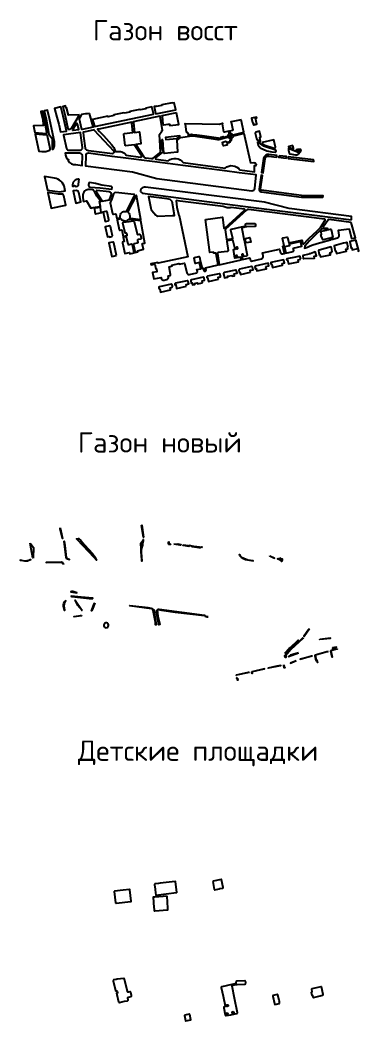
# Model space of a CAD drawing. Extents: x 8646 to 18206, y -17605 to -192.
# Drawn here: x 10710 to 11127, y -5565 to -4335 of the extents above; entities that cross this region are included whole.
import ezdxf

# ---------------------------------------------------------------- set-up
doc = ezdxf.new("R2010")
doc.units = 0
doc.layers.get('0').update_dxf_attribs({"linetype": 'CONTINUOUS'})
doc.layers.add('ОБЪЕМЫ', color=7, linetype='CONTINUOUS')
doc.styles.add('PDF_ISOCPEUR', font='isocpeur.ttf')

msp = doc.modelspace()

# ---------------------------------------------------------------- linework, layer by layer
at = {"color": 3}
for points in [[(10763.315, -4452.97), (10760.752, -4441.734), (10752.993, -4443.533), (10755.756, -4454.327), (10757.947, -4462.899), (10760.017, -4472.366), (10767.53, -4471.446), (10767.407, -4470.908)], [(10884.758, -4439.816), (10877.657, -4441.29), (10877.537, -4440.72), (10875.153, -4441.222), (10876.981, -4449.292), (10877.2, -4450.252), (10901.832, -4445.133), (10899.959, -4436.62), (10897.282, -4437.183), (10897.159, -4436.598), (10884.635, -4439.228)], [(10838.249, -4449.563), (10838.131, -4448.997), (10825.55, -4451.64), (10825.674, -4452.233), (10818.605, -4453.735), (10818.475, -4453.126), (10799.457, -4457.121), (10801.894, -4465.423), (10802.024, -4465.866), (10874.556, -4450.799), (10874.329, -4449.805), (10872.495, -4441.779), (10864.843, -4443.386), (10864.966, -4443.973), (10857.929, -4445.435), (10857.809, -4444.864), (10845.175, -4447.517), (10845.309, -4448.157)], [(11028.923, -4501.678), (11028.135, -4503.63), (11037.602, -4504.731), (11037.681, -4502.726), (11028.923, -4501.678)], [(11040.062, -4503.011), (11039.985, -4505.017), (11071.382, -4508.776), (11070.952, -4506.71), (11040.062, -4503.011)], [(11123.184, -4605.196), (11121.079, -4605.741), (11115.461, -4607.196), (11117.195, -4615.297), (11118.15, -4615.086), (11118.66, -4617.405), (11125.314, -4615.94), (11125.974, -4618.939), (11126.847, -4618.747), (11123.184, -4605.196)]]:
    msp.add_lwpolyline(points, close=True, dxfattribs=at)
for points in [[(10783.532, -4451.35), (10769.811, -4451.803), (10767.68, -4442.537), (10766.836, -4442.752), (10766.289, -4440.471), (10763.189, -4441.178), (10765.778, -4452.527), (10769.373, -4468.286, 0.38582007), (10770.474, -4469.056), (10771.861, -4468.879, 0.23212842), (10774.068, -4467.425)], [(10740.445, -4457.083), (10738.261, -4446.865), (10738.261, -4446.865), (10738.261, -4446.865), (10736.105, -4447.357, -0.00000441), (10738.495, -4457.426, -0.00000441), (10739.169, -4464.423), (10726.888, -4464.899), (10728.667, -4473.1), (10742.464, -4474.203, 0.49595152), (10743.526, -4473.016), (10740.445, -4457.083)], [(10728.667, -4473.1), (10742.464, -4474.203, 0.49595152), (10743.526, -4473.016), (10740.443, -4457.076), (10738.261, -4446.865), (10736.105, -4447.357), (10738.495, -4457.426), (10739.169, -4464.423), (10726.888, -4464.899)], [(10746.458, -4455.997), (10744.112, -4445.53), (10740.211, -4446.42), (10742.404, -4456.684), (10745.96, -4475.072), (10749.979, -4480.364), (10749.871, -4493.624, 0.41987794), (10751.26, -4493.293, 0.19150366), (10752.7, -4484.543)], [(10795.717, -4449.706, -0.0000026), (10786.053, -4451.01), (10783.33, -4455.634, 0.05592752), (10783.057, -4456.245), (10784.62, -4463.674), (10785.861, -4469.117), (10786.191, -4469.075), (10787.181, -4468.949), (10800.55, -4466.172), (10800.398, -4465.652)], [(10884.76, -4470.639), (10885.486, -4470.555), (10882.755, -4453.181), (10882.281, -4453.28), (10849.615, -4460.065), (10849.718, -4460.972), (10851.092, -4473.068), (10856.738, -4472.307, -0.42015581), (10857.302, -4472.746), (10858.897, -4486.722, -0.41352461), (10858.458, -4487.276), (10852.828, -4487.931), (10862.575, -4502.937, 0.21958608), (10864.702, -4504.278), (10871.897, -4505.219, 0.20409267), (10874.161, -4504.587), (10882.33, -4498.046, 0.10102983), (10883.175, -4497.006), (10881.598, -4475.669), (10884.819, -4471.528)], [(10902.624, -4449.054), (10884.816, -4452.745), (10884.93, -4453.66), (10886.056, -4462.726, 0.41413662), (10887.171, -4463.595), (10892.211, -4462.971), (10893.291, -4462.837, -0.41364688), (10894.406, -4463.704), (10894.532, -4464.698), (10905.506, -4463.338)], [(10781.113, -4462.786, 0.67331253), (10779.279, -4462.516), (10775.064, -4469.676, 0.62320743), (10775.558, -4470.426), (10782.753, -4469.512), (10782.62, -4468.968)], [(10838.594, -4474.532), (10849.106, -4473.305), (10847.772, -4461.563), (10847.649, -4460.474), (10807.178, -4468.88), (10805.427, -4469.244), (10808.194, -4471.803), (10812.848, -4476.852), (10822.753, -4487.861), (10825.561, -4491.791), (10827.532, -4495.922), (10827.911, -4496.329, 0.27244109), (10828.884, -4496.619, -0.31005847), (10841.047, -4501.182), (10858.574, -4503.476, 0.63990065), (10859.542, -4501.939), (10850.611, -4488.19), (10840.353, -4489.385, -0.41362393), (10839.798, -4488.947), (10838.155, -4475.087, -0.41476846)], [(10954.936, -4463.134), (10913.224, -4462.382), (10912.727, -4462.443, -0.41421981), (10913.285, -4462.878), (10914.468, -4472.428), (10915.163, -4472.342, -0.41421356), (10915.721, -4472.777), (10915.814, -4473.528), (10916.576, -4473.384), (10916.998, -4476.379), (10918.666, -4476.331, 0.10794823), (10918.682, -4476.118), (10918.614, -4475.623), (10921.585, -4475.211), (10921.654, -4475.706, 0.42189214), (10922.231, -4476.131), (10922.496, -4476.171), (10927.529, -4475.96), (10931.05, -4476.439), (10934.017, -4476.882), (10957.249, -4479.982, 0.2850075), (10957.396, -4479.475), (10957.262, -4478.994), (10960.151, -4478.187), (10960.286, -4478.668, 0.41421356), (10960.902, -4479.016), (10965.268, -4477.796, 0.30038685), (10965.99, -4476.964, -0.18690808), (10967.03, -4475.063, 0.28198935), (10967.36, -4474.071), (10966.788, -4471.619), (10961.635, -4472.769, -0.42791262), (10961.034, -4472.367), (10959.337, -4462.659, -0.40173715), (10959.723, -4462.084), (10959.255, -4462.187)], [(10982.009, -4457.773), (10969.87, -4459.86), (10969.368, -4459.97, -0.42203112), (10969.966, -4460.365), (10971.816, -4470.027, -0.40703303), (10971.431, -4470.61), (10967.96, -4471.363), (10968.485, -4473.614, 0.31416992), (10969.335, -4474.379, -0.20724377), (10971.389, -4475.591, 0.30623775), (10972.443, -4475.972), (10985.348, -4472.715)], [(10999.652, -4455.58), (11001.187, -4455.247), (11001.023, -4454.493), (10994.846, -4455.566), (10996.207, -4460.999, -0.93617746), (10996.693, -4462.935), (10996.745, -4463.143, 0.41421356), (10997.958, -4463.87), (11001.269, -4463.04)], [(10744.314, -4477.092, 0.33694172), (10743.412, -4476.285), (10729.11, -4475.142), (10733.622, -4495.944), (10737.102, -4496.413, 0.16524086), (10746.941, -4494.784, 0.18647367), (10747.323, -4492.655)], [(10784.921, -4473.708), (10784.855, -4473.202), (10781.897, -4473.652), (10767.124, -4475.53), (10763.871, -4475.944), (10763.987, -4476.477), (10767.538, -4492.715, 0.3570732), (10770.518, -4495.074), (10784.303, -4494.849, 0.4476956), (10787.229, -4491.462)], [(10801.629, -4470.279), (10801.437, -4470.073), (10799.782, -4470.417), (10790.564, -4472.332), (10788.305, -4472.676), (10787.997, -4472.723), (10788.634, -4477.708), (10790.486, -4492.597, 0.19878859), (10794.383, -4495.202), (10824.157, -4499.057, -0.04179596), (10825.709, -4497.934, 0.47606702), (10825.925, -4496.396)], [(10985.675, -4474.179), (10972.565, -4477.488, 0.26729488), (10971.848, -4478.182, -0.17202782), (10970.684, -4479.814, 0.24659383), (10970.257, -4480.641, -0.36928527), (10965.066, -4486.781, 0.41421356), (10964.685, -4487.377), (10964.883, -4488.277, -0.41421356), (10964.503, -4488.873), (10960.596, -4489.732, -0.41421356), (10960, -4489.351), (10959.141, -4485.445, -0.41421356), (10959.522, -4484.849), (10963.428, -4483.99, -0.41421356), (10964.024, -4484.37), (10964.21, -4485.215, 0.39082964), (10964.766, -4485.603, 0.33490262), (10969.008, -4481.385, 0.37859069), (10968.243, -4480.266, -0.13887039), (10966.813, -4479.456, 0.27238526), (10965.833, -4479.196), (10963.637, -4479.809), (10954.855, -4482.262, -0.10558546), (10953.605, -4482.339), (10923.078, -4477.775, 0.0709826), (10921.383, -4477.763), (10907.488, -4479.688, 0.1196688), (10906.171, -4480.208), (10903.065, -4482.398), (10904.036, -4496.935, -0.41169082), (10903.579, -4497.466), (10887.822, -4498.799, -0.44320019), (10887.223, -4498.351), (10887.027, -4496.206), (10877.059, -4504.188, 0.66100173), (10877.555, -4505.96), (10892.632, -4507.933, -0.43504034), (10910.881, -4510.188), (10962.543, -4516.909, -0.45728332), (10980.291, -4519.134), (10998.641, -4521.506), (10998.517, -4513.8), (10999.975, -4513.777, 0.55510733), (11000.817, -4512.487, 0.32687136), (10997.846, -4510.557), (10993.853, -4510.78)], [(10906.2, -4478.353), (10906.39, -4478.218, 0.30006875), (10906.794, -4477.174), (10889.117, -4479.258), (10889.423, -4481.723), (10902.948, -4480.645)], [(11005.912, -4484.071), (11004.858, -4478.938), (11006.296, -4478.643), (11004.754, -4471.582), (11000.178, -4472.729, 0.41421356), (10999.452, -4473.942), (11001.148, -4480.708, 0.16954216), (11002.234, -4482.361), (11005.118, -4484.569, 0.69396683)], [(10885.735, -4482.016), (10885.271, -4482.053, 0.30788758), (10884.394, -4482.758), (10884.304, -4483.05, 0.0971609), (10884.047, -4485.54), (10884.824, -4494.061, 0.59778069), (10886.445, -4494.751), (10886.864, -4494.415), (10885.735, -4482.016)], [(11024.811, -4494.725), (11010.854, -4490.29, -0.08666029), (11008.566, -4489.098), (11003.125, -4484.932, 0.71007089), (11002.336, -4485.451), (11003.191, -4488.86), (11004.065, -4490.457, 0.05708626), (11005.525, -4492.053), (11013.489, -4495.63), (11019.904, -4496.794), (11023.998, -4497.301, 0.51439617), (11025.1, -4496.104)], [(11007.757, -4485.334), (11008.008, -4486.484, 0.17742373), (11008.378, -4487.064), (11009.478, -4487.907, 0.08666029), (11011.308, -4488.861), (11022.83, -4492.522, 0.57394225), (11024.112, -4491.364), (11022.19, -4482.156)], [(11045.761, -4489.043), (11040.697, -4490.169, 0.35639067), (11040.306, -4490.665), (11046.302, -4493.449, 0.35423019), (11046.586, -4492.888)], [(10787.135, -4501.313, 0.27760448), (10783.592, -4498.467), (10765.765, -4498.652), (10766.24, -4500.825, 0.09657914), (10768.512, -4506.098, -0.96720415), (10769.747, -4507.669, 0.31686536), (10778.965, -4512.511), (10786.976, -4513.552)], [(10995.396, -4544.671, 0.41706925), (10998.756, -4542.048), (11000.737, -4525.306), (10979.849, -4522.606), (10962.099, -4520.381), (10910.44, -4513.66), (10892.19, -4511.405), (10840.601, -4504.653), (10823.714, -4502.529), (10794.517, -4498.749, 0.44851834), (10791.132, -4501.684), (10790.97, -4514.07), (10848.492, -4521.541), (10878.506, -4529.684), (10995.396, -4544.671, 0.41706925)], [(11026.442, -4501.381), (11016.198, -4500.154, 0.40660276), (11009.548, -4505.243), (11007.032, -4522.445), (11009.006, -4522.783), (11011.527, -4505.534, -0.41409951), (11016.063, -4502.153), (11025.695, -4503.306), (11026.442, -4501.381)], [(11054.017, -4498.674), (11041.229, -4493.03, 0.13245508), (11040.715, -4492.951), (11040.1, -4493.019), (11040.45, -4494.777), (11041.24, -4498.745, 0.3234084), (11042.097, -4499.542), (11049.066, -4500.405, 0.23637547), (11054.017, -4498.674)], [(11049.968, -4494.459), (11049.926, -4494.257, 0.70744661), (11049.855, -4495.197), (11054.565, -4497.276), (11054.629, -4497.304), (11054.921, -4496.795), (11049.968, -4494.459)], [(11055.803, -4494.405, 0.00232224), (11055.802, -4494.349), (11054.643, -4494.611), (11054.408, -4493.544), (11051.508, -4494.142), (11055.332, -4495.945), (11055.803, -4494.405, 0.00232224)], [(10759.28, -4545.902), (10766.058, -4544.663), (10765.19, -4540.749, 0.31086314), (10752.744, -4529.158), (10740.431, -4527.334), (10744.042, -4543.983), (10759.28, -4545.902)], [(11006.917, -4544.154, -0.46374882), (11006.072, -4542.861), (11008.534, -4526.01), (11006.548, -4525.759), (11004.066, -4542.727, 0.41972435), (11006.656, -4546.137), (11056.407, -4552.461), (11082.461, -4552.841), (11082.717, -4550.857), (11056.247, -4550.425), (11006.917, -4544.154, -0.46374882)], [(10783.044, -4530.394, 0.4530734), (10774.779, -4539.134), (10776.397, -4539.219, -0.83464506), (10778.362, -4539.323), (10779.329, -4539.374, 0.40314343), (10782.475, -4536.651), (10783.044, -4530.394, 0.4530734)], [(10810.881, -4538.081), (10803.349, -4535.852), (10795.934, -4534.684, 0.24167566), (10794.502, -4537.02), (10794.481, -4537.29, 0.33645343), (10796.449, -4540.336), (10808.791, -4541.272), (10823.18, -4542.805, 0.1131966), (10823.327, -4542.383), (10823.498, -4540.829, 0.40566353), (10822.643, -4539.729), (10810.881, -4538.081)], [(10764.424, -4551.152, 0.36095984), (10761.396, -4548.803), (10757.764, -4548.923), (10744.712, -4547.071), (10748.879, -4566.283), (10766.908, -4562.493)], [(10782.815, -4546.914, 0.36380254), (10779.775, -4544.543), (10775.836, -4544.682), (10777.738, -4554.665), (10778.843, -4559.889), (10785.292, -4558.482)], [(10801.54, -4545.041, 0.21723689), (10799.402, -4543.766), (10795.888, -4543.378, 0.19725879), (10790.048, -4545.055, 0.17863627), (10787.593, -4551.912), (10788.075, -4556.949), (10788.268, -4557.833), (10792.253, -4556.963), (10797.483, -4566.135), (10800.247, -4565.523), (10800.275, -4565.24), (10808.085, -4564.11), (10809.101, -4563.996), (10809.124, -4564.142), (10808.175, -4558.04), (10809.772, -4557.782), (10804.813, -4551.491)], [(10804.85, -4544.367, 0.63423765), (10803.904, -4545.909), (10811.502, -4557.503), (10820.287, -4556.086), (10822.495, -4550.054, 0.48669123), (10820.007, -4546.041), (10804.85, -4544.367, 0.63423765)], [(10851.243, -4550.853, 0.52549163), (10850.463, -4549.403), (10828.196, -4546.944, 0.28858865), (10825.32, -4548.341), (10822.842, -4555.981), (10821.578, -4558.378), (10821.105, -4559.668), (10824.002, -4572.897, 0.41266529), (10825.188, -4573.661), (10828.306, -4572.995), (10829.539, -4578.835), (10832.717, -4578.113, 0.39449376), (10833.483, -4576.982, -0.51847764), (10840.524, -4570.156, 0.33222202), (10841.599, -4569.63)], [(10853.075, -4550.568), (10842.989, -4570.206, 0.35174559), (10843.24, -4571.433, -0.28247306), (10845.262, -4577.377, 0.44238679), (10846.11, -4578.59), (10858.762, -4580.212), (10853.679, -4550.787, 0.54387236)], [(11117.499, -4580.607), (11117.707, -4576.397), (11041.008, -4566.442), (11010.695, -4558.935), (10864.491, -4540.427, 0.27207735), (10858.904, -4542.825, 0.5703683), (10860.928, -4547.576), (10984.213, -4563.877)], [(10897.341, -4557.834), (10895.052, -4555.402), (10891.165, -4554.665), (10868.323, -4551.829), (10871.109, -4566.35, 0.13159683), (10872.462, -4569.144), (10877.345, -4574.792, 0.22482784), (10879.695, -4575.829), (10897.533, -4575.353), (10900.1, -4575.353), (10899.974, -4572.244)], [(10938.157, -4580.283), (10959.097, -4577.352), (10960.871, -4590.847), (10962.124, -4590.682), (10986.257, -4568.822, 0.45697708), (10986.223, -4567.31), (10969.819, -4565.362, -0.09326978), (10964.846, -4565.647, -0.09394362), (10960.137, -4564.104), (10907.34, -4557.509), (10902.802, -4556.713, 0.05985954), (10902.217, -4557.126), (10903.088, -4564.752), (10905.419, -4575.046), (10905.669, -4574.995), (10905.723, -4575.264), (10905.969, -4575.215), (10916.732, -4625.819), (10880.148, -4633.601), (10879.597, -4632.882), (10871.275, -4634.719), (10871.484, -4635.753), (10875.947, -4634.956), (10877.115, -4640.746), (10878.05, -4640.579), (10878.636, -4644.29), (10873.402, -4645.227), (10875.023, -4653.231), (10883.721, -4651.452), (10883.866, -4652.221, 0.42097523), (10887.438, -4654.599), (10890.349, -4653.98, 0.41602353), (10892.655, -4650.403), (10892.401, -4649.245), (10894.652, -4648.751, 0.40992669), (10895.417, -4647.575), (10893.48, -4638.074), (10897.341, -4637.177), (10897.116, -4636.202), (10905.616, -4634.227), (10905.845, -4635.2), (10912.591, -4633.633), (10915.192, -4645.466, 0.41257312), (10918.749, -4647.756), (10927.646, -4645.852, 0.40975919), (10928.418, -4644.68), (10927.824, -4641.685), (10932.577, -4640.611), (10930.827, -4632.865), (10926.147, -4634.047, -0.42613011), (10925.535, -4633.664), (10924.245, -4627.512, -0.41062158), (10924.625, -4626.922), (10930.218, -4625.677, -0.41276216), (10930.814, -4626.054), (10932.282, -4632.498), (10934.04, -4640.28), (10935.534, -4639.943), (10936.174, -4642.939, 0.41421356), (10937.361, -4643.708), (10938.291, -4643.509, 0.41421356), (10939.06, -4642.322), (10938.417, -4639.317), (10953.694, -4635.946), (10951.566, -4622.134, 0.40775363), (10950.447, -4621.294), (10948.442, -4621.558), (10948.212, -4620.068), (10943.495, -4620.696)], [(10817.618, -4570.538, 0.131605), (10816.067, -4570.459), (10810.324, -4571.685), (10809.309, -4565.328), (10802.665, -4566.361, 0.42217779), (10801.835, -4567.53), (10802.41, -4570.664), (10802.311, -4570.682), (10802.715, -4572.592), (10803.514, -4573.126), (10812.439, -4571.237), (10814.872, -4582.418), (10818.957, -4581.541, 0.41421356), (10819.725, -4580.354)], [(11078.876, -4590.659, 0.05152288), (11079.398, -4590.024), (11085.339, -4581.049, 0.55630919), (11084.63, -4579.505), (10991.201, -4567.778, 0.21860536), (10988.813, -4568.531), (10962.956, -4591.952, 0.24523457), (10962.635, -4592.82), (10964.104, -4604.305, 0.42971548), (10964.689, -4604.733), (10971.702, -4603.459), (10969.416, -4593.108, -0.41437499), (10970.178, -4591.916), (10982.551, -4589.191), (10986.823, -4588.25, 0.35669544), (10987.608, -4587.257), (10987.589, -4586.099, -0.41139035), (10988.563, -4585.083), (10998.527, -4584.823, -0.42116959), (10999.553, -4585.82), (10999.558, -4587.897, -0.40971959), (10998.576, -4588.9), (10989.249, -4589.066, 0.04978168), (10988.065, -4589.205), (10983.735, -4590.159, 0.40735838), (10982.969, -4591.328), (10985.799, -4605.785), (10986.772, -4605.605, 0.41712757), (10987.571, -4604.429), (10987.349, -4603.29), (10992.886, -4602.283), (10993.954, -4607.819), (10988.424, -4608.786), (10988.244, -4607.864, 0.41130555), (10987.08, -4607.073), (10986.087, -4607.257), (10989.344, -4623.894, -0.41699713), (10988.545, -4625.069), (10982.901, -4626.119), (10983.612, -4629.344), (10992.858, -4627.304), (10993.552, -4630.383, 0.41421356), (10994.748, -4631.138), (11006.918, -4628.394, 0.41245851), (11009.188, -4624.825), (11008.385, -4621.16), (11029.148, -4616.599), (11029.864, -4619.859, 0.41421356), (11033.438, -4622.145), (11035.34, -4621.728), (11033.44, -4612.767), (11034.879, -4612.461), (11032.754, -4603.385, -0.41847156), (11033.134, -4602.783), (11038.421, -4601.626, -0.40042928), (11039.019, -4602), (11040.59, -4608.802), (11056.464, -4605.683), (11057.713, -4609.558, 0.43303902), (11059.031, -4610.181), (11064.065, -4604.504), (11065.823, -4603.133), (11075.315, -4594.171)], [(10821.544, -4588.828, 0.41421356), (10820.356, -4588.06), (10815.152, -4589.177), (10817.76, -4601.317), (10820.057, -4600.824), (10820.266, -4601.802), (10823.172, -4601.178, 0.41421356), (10823.94, -4599.991), (10821.544, -4588.828, 0.41421356)], [(10839.614, -4596.644), (10836.902, -4584.515, -0.44329565), (10837.756, -4583.304), (10840.304, -4582.993), (10840.283, -4582.873, 0.35839351), (10839.315, -4582.051, -0.22475381), (10834.709, -4579.78, 0.28856181), (10833.704, -4579.426), (10829.848, -4580.303), (10832.421, -4592.488, 0.39803996), (10833.552, -4593.269), (10835.375, -4592.989), (10837.098, -4600.829), (10841.608, -4599.91, 0.42700828), (10841.993, -4599.299), (10841.477, -4597.231, 0.41062991), (10840.877, -4596.866), (10840.217, -4597.022, -0.41781188), (10839.614, -4596.644)], [(10860.602, -4609.689), (10863.746, -4609.005), (10859.03, -4581.759), (10844.587, -4579.907, 0.23768839), (10843.739, -4580.206, -0.09093664), (10841.983, -4581.472, 0.33862746), (10841.427, -4582.553), (10841.481, -4582.849), (10849.745, -4581.838, -0.3858485), (10850.842, -4582.613), (10854.25, -4597.885, 0.41582016), (10855.449, -4598.642), (10857.331, -4598.211, -0.41421356), (10858.529, -4598.963), (10859.437, -4602.929, -0.41976205), (10858.667, -4604.131), (10855.578, -4604.777, 0.41955969), (10854.807, -4605.978), (10855.246, -4607.901, -0.39601567), (10854.554, -4609.083), (10850.741, -4609.892, 0.41760555), (10849.971, -4611.088), (10852.103, -4620.627), (10855.219, -4619.91), (10854.879, -4618.435), (10862.228, -4616.743)], [(11117.349, -4583.612), (11090.29, -4580.216, 0.07233899), (11089.427, -4580.233), (11082.669, -4589.61, 0.25333123), (11083.448, -4590.158), (11087.243, -4590.604, -0.32883534), (11088.11, -4591.415), (11088.356, -4592.748), (11091.96, -4591.888, -0.4189497), (11092.565, -4592.266), (11094.639, -4601.625, -0.40599397), (11094.273, -4602.218), (11092.391, -4602.692), (11092.991, -4604.774), (11100.494, -4602.628, 0.37568886), (11102.638, -4599.309), (11101.797, -4593.561), (11101.735, -4593.138), (11114.895, -4591.644), (11117.561, -4603.574), (11122.501, -4602.67)], [(10848.499, -4611.376, 0.41082969), (10847.316, -4610.615), (10844.526, -4611.205, -0.40605948), (10843.347, -4610.46), (10841.239, -4601.703, 0.40395004), (10840.653, -4601.33), (10837.355, -4602.002), (10838.48, -4607.12), (10837.065, -4607.453, 0.40465861), (10836.313, -4608.623), (10839.016, -4622.088), (10844.986, -4620.713), (10845.325, -4622.186), (10850.616, -4620.969)], [(11081.802, -4602.708, 0.41852909), (11081.208, -4602.315), (11080.755, -4602.41), (11080.079, -4599.033), (11080.588, -4598.931, 0.40970814), (11080.982, -4598.35), (11080.391, -4595.137, -0.39897376), (11080.766, -4594.56), (11086.895, -4593.097), (11086.836, -4592.775, 0.32883534), (11085.969, -4591.964), (11081.469, -4591.435, 0.03022295), (11081.334, -4591.431), (11080.903, -4592.016), (11071.261, -4601.165), (11066.079, -4606.277), (11060.174, -4613.046), (11060.084, -4615.491), (11063.43, -4614.254), (11066.008, -4612.876), (11068.932, -4611.681), (11075.674, -4609.727), (11091.837, -4605.104), (11091.227, -4602.984), (11082.806, -4605.101, -0.4299322), (11082.194, -4604.712)], [(10829.17, -4624.355), (10825.785, -4608.587, 0.41421356), (10824.598, -4607.819), (10819.425, -4608.93), (10823.115, -4625.76)], [(10972.026, -4604.925), (10965.302, -4606.147, 0.40114402), (10964.49, -4607.265), (10965.985, -4618.274, -0.41619889), (10965.122, -4619.4), (10953.922, -4620.844, 0.42145343), (10953.061, -4621.988), (10955.162, -4635.622), (10982.148, -4629.667), (10981.425, -4626.393), (10974.509, -4627.679), (10972.52, -4616.979), (10974.593, -4616.551), (10972.026, -4604.925)], [(11046.064, -4615.226), (11056.649, -4612.777), (11055.224, -4608.355, 0.38011615), (11054.079, -4607.68), (11040.929, -4610.264), (11041.392, -4612.264), (11035.189, -4613.784), (11036.805, -4621.406), (11045.955, -4619.396, 0.41408808), (11046.717, -4618.205), (11046.064, -4615.226)], [(11093.061, -4619.559), (11094.038, -4619.344), (11092.989, -4614.389, 0.15504889), (11092.69, -4613.862), (11077.793, -4617.639, 0.38737281), (11077.086, -4618.787), (11077.946, -4623.325), (11078.935, -4623.179), (11079.155, -4624.672), (11079.454, -4626.03), (11091.699, -4623.337), (11091.176, -4620.962), (11093.269, -4620.501), (11093.061, -4619.559)], [(11113.714, -4614.442), (11112.277, -4608.806, 0.14097283), (11111.998, -4608.329), (11110.679, -4608.573), (11107.694, -4609.359), (11096.321, -4612.486, 0.03212056), (11096.243, -4612.588), (11097.585, -4618.673), (11098.441, -4618.484), (11099.148, -4621.698), (11111.372, -4619.009), (11110.844, -4616.608), (11113.063, -4616.137), (11112.737, -4614.657), (11113.714, -4614.442)], [(10977.27, -4624.585, 0.41421356), (10976.685, -4624.187), (10975.702, -4624.375, 0.41421356), (10975.305, -4624.959), (10975.492, -4625.942, 0.41421356), (10976.077, -4626.339), (10977.059, -4626.152, 0.41421356), (10977.457, -4625.567), (10977.27, -4624.585, 0.41421356)], [(10977.897, -4614.475, 0.41421356), (10977.312, -4614.078), (10976.33, -4614.265, 0.41421356), (10975.933, -4614.85), (10976.12, -4615.832, 0.41421356), (10976.705, -4616.23), (10977.687, -4616.042, 0.41421356), (10978.085, -4615.457), (10977.897, -4614.475, 0.41421356)], [(10984.75, -4623.005, 0.41421356), (10984.165, -4622.607), (10983.182, -4622.795, 0.41421356), (10982.785, -4623.379), (10982.972, -4624.362, 0.41421356), (10983.557, -4624.759), (10984.539, -4624.572, 0.41421356), (10984.937, -4623.987), (10984.75, -4623.005, 0.41421356)], [(11055.296, -4628.992), (11054.636, -4625.981, 0.24494934), (11054.043, -4625.271), (11048.973, -4626.355), (11038.321, -4628.631, 0.29018048), (11037.955, -4629.637), (11038.046, -4630.055), (11039.018, -4629.818), (11040.198, -4634.666), (11052.461, -4631.968), (11051.967, -4629.724), (11055.296, -4628.992)], [(11073.507, -4620.471, 0.20715212), (11073.03, -4619.836), (11066.688, -4622.163), (11065.793, -4622.384), (11065.124, -4622.658), (11058.329, -4624.147, 0.20657501), (11057.686, -4624.61), (11058.459, -4628.123), (11058.991, -4628.005), (11059.027, -4628.171), (11059.232, -4628.126), (11072.153, -4627.637), (11071.631, -4625.268), (11074.505, -4624.635), (11073.507, -4620.471, 0.20715212)], [(10993.677, -4644.9), (10993.162, -4642.557), (10996.663, -4641.787), (10996.015, -4638.83, 0.41421356), (10994.824, -4638.067), (10980.16, -4641.281, 0.41421356), (10979.398, -4642.472), (10980.053, -4645.463), (10980.705, -4645.314), (10981.217, -4647.641), (10993.677, -4644.9)], [(11012.597, -4637.822), (11016.219, -4637.025), (11015.671, -4634.521, 0.19567276), (11015.244, -4633.9), (10999.205, -4637.277, 0.25164647), (10998.946, -4638.187), (10999.586, -4641.109), (11000.804, -4640.841), (11001.328, -4643.217), (11013.209, -4640.603), (11012.597, -4637.822)], [(11032.41, -4633.988), (11035.359, -4633.339), (11035.32, -4633.163), (11034.712, -4630.351, 0.23836059), (11034.145, -4629.65), (11018.627, -4633, 0.07062757), (11018.454, -4633.221), (11018.899, -4635.246), (11019.618, -4635.088), (11020.48, -4639.004), (11032.912, -4636.269), (11032.41, -4633.988)], [(10954.396, -4653.542), (10953.871, -4651.159), (10956.93, -4650.486), (10956.755, -4649.69), (10956.283, -4647.539, 0.41421357), (10955.092, -4646.776), (10940.673, -4649.936, 0.41421356), (10939.91, -4651.127), (10939.983, -4651.462), (10940.961, -4651.249), (10942.052, -4656.257), (10954.396, -4653.542)], [(10961.287, -4645.418, 0.41112637), (10960.522, -4646.599), (10961.636, -4651.949), (10965.67, -4651.062), (10965.401, -4649.842), (10970.868, -4648.82), (10971.099, -4649.867), (10974.051, -4649.218), (10973.552, -4646.951), (10977.129, -4646.132), (10976.467, -4643.114, 0.41421356), (10975.276, -4642.352), (10961.287, -4645.418, 0.41112637)], [(10896.832, -4662.853), (10897.81, -4662.638), (10897.332, -4660.46, 0.41421356), (10896.141, -4659.697), (10881.68, -4662.867, 0.41421356), (10880.917, -4664.058), (10881.22, -4665.439), (10882.197, -4665.225), (10883.129, -4669.22), (10895.478, -4666.503), (10894.951, -4664.106), (10897.008, -4663.653), (10896.832, -4662.853)], [(10915.1, -4662.186), (10914.582, -4659.829), (10917.65, -4659.154), (10916.912, -4656.143, 0.40713595), (10915.727, -4655.404), (10901.42, -4658.54, 0.41421356), (10900.657, -4659.731), (10900.806, -4660.41), (10901.783, -4660.195), (10902.815, -4664.889), (10915.1, -4662.186)], [(10934.747, -4657.864), (10934.225, -4655.493), (10937.267, -4654.824), (10936.615, -4651.849, 0.41421356), (10935.424, -4651.087), (10921.014, -4654.245, 0.41421356), (10920.252, -4655.436), (10920.862, -4658.222), (10921.839, -4658.007), (10922.405, -4660.58), (10925.159, -4659.974), (10924.901, -4658.786), (10928.049, -4658.101), (10928.309, -4659.281), (10934.747, -4657.864)]]:
    msp.add_lwpolyline(points, format="xyb", close=True, dxfattribs=at)
at = {"color": 98}
for points in [[(10859.59, -4956.131), (10860.179, -4956.009), (10861.993, -4970.605)], [(10782.382, -4972.305), (10785.029, -4974.753), (10789.683, -4979.802), (10799.588, -4990.811), (10802.396, -4994.741), (10804.368, -4998.872), (10801.74, -4996.048), (10780.594, -4973.316), (10779.989, -4972.666), (10782.263, -4972.194), (10782.383, -4972.305)], [(10786.715, -5060.715), (10786.607, -5060.732), (10781.648, -5054.441), (10778.376, -5047.991)], [(10785.937, -5066.946), (10785.959, -5067.092), (10777.082, -5068.473), (10777.11, -5068.19), (10784.92, -5067.06)], [(11078.571, -5096.088), (11091.73, -5094.594), (11078.632, -5096.511)], [(11094.396, -5106.524), (11094.47, -5106.857), (11099.425, -5105.948), (11099.336, -5105.62)], [(11052.509, -5112.677), (11045.767, -5114.631), (11042.843, -5115.826), (11040.266, -5117.204)], [(10977.64, -5143.791), (10978.164, -5146.167), (10977.775, -5146.253), (10977.26, -5143.909), (10976.429, -5144.092), (10976.421, -5144.059)]]:
    msp.add_lwpolyline(points, close=True, dxfattribs=at)
for points in [[(10759.893, -4959.195), (10760.23, -4960.799), (10761.455, -4966.624), (10762.696, -4972.067), (10762.583, -4972.081), (10759.837, -4960.817, -0.1378018)], [(10767.322, -4995.547, 0.19878859), (10771.218, -4998.152), (10769.805, -4997.969, -0.33973815), (10767.216, -4995.389), (10764.657, -4975.7), (10764.833, -4975.673), (10765.469, -4980.658)], [(10862.322, -4973.505), (10861.595, -4973.589), (10861.654, -4974.478), (10858.434, -4978.619), (10860.01, -4999.956, 0.1251683), (10860.278, -4998.382), (10859.389, -4988.626, -0.0971609), (10859.705, -4985.562), (10860.467, -4983.069), (10860.872, -4981.745, 0.03238844), (10861.467, -4979.226), (10861.861, -4976.887), (10862.24, -4974.643, 0.04762724)], [(10892.649, -4976.478), (10893.411, -4976.334), (10893.833, -4979.329), (10895.501, -4979.281, -0.29280088), (10895.091, -4979.632), (10894.08, -4979.772, -0.41843714), (10892.95, -4978.905)], [(10899.331, -4979.121), (10904.364, -4978.91), (10907.885, -4979.389), (10907.811, -4979.883, -0.41421356), (10907.243, -4980.304)], [(10910.852, -4979.832), (10917.625, -4980.705), (10934.085, -4982.932, -0.11556335), (10933.885, -4983.042), (10931.596, -4983.681, -0.10558546), (10930.345, -4983.758), (10922.078, -4982.522, -0.41421356), (10921.657, -4981.954), (10921.731, -4981.459), (10918.764, -4981.016), (10918.69, -4981.51, -0.41421356), (10918.122, -4981.931), (10911.199, -4980.895, -0.41421356), (10910.778, -4980.327)], [(10980.059, -4991.855), (10980.924, -4993.451, 0.05265297), (10982.36, -4995.003), (10990.306, -4998.577), (10996.74, -4999.744), (10990.154, -4998.929, -0.189985), (10980.492, -4993.667), (10980.026, -4991.81)], [(11017.141, -4993.615), (11023.137, -4996.399, -0.21343651), (11022.729, -4996.399), (11017.439, -4994.064, -0.29235884)], [(10723.777, -4997.734, -0.12996698), (10722.671, -4998.797, -0.16060078), (10716.52, -4999.973), (10710.458, -4998.894), (10713.937, -4999.363, 0.16524086)], [(10763.971, -5004.263, 0.41518362), (10760.922, -5001.303), (10742.6, -5001.602), (10760.427, -5001.417, -0.27634028)], [(11031.193, -4996.293), (11031.244, -4996.494), (11028.343, -4997.092), (11032.167, -4998.895), (11032.638, -4997.355, -0.13428422), (11031.827, -5000.415), (11031.464, -5000.254), (11031.757, -4999.745), (11026.803, -4997.409), (11026.762, -4997.206)], [(10775.18, -5037.321, 0.21167416), (10772.769, -5037.634), (10780.184, -5038.802), (10775.18, -5037.321, 0.21167416)], [(10785.626, -5044.222), (10773.284, -5043.286), (10773.979, -5043.448), (10799.059, -5046.217, 0.28753513), (10800.015, -5045.755), (10785.626, -5044.222)], [(10766.883, -5048.005, 0.17863627), (10764.429, -5054.862), (10764.91, -5059.899), (10765.103, -5060.783), (10765.059, -5060.792), (10764.023, -5055.954, -0.28555763)], [(10802.155, -5051.291), (10799.677, -5058.931), (10798.413, -5061.328), (10801.885, -5051.845, -0.05154465)], [(10845.109, -5054.524), (10872.079, -5058.09, -0.32546522), (10874.637, -5060.525), (10877.886, -5078.303), (10876.935, -5078.303), (10876.809, -5075.194), (10874.176, -5060.784), (10871.887, -5058.352), (10868, -5057.615), (10845.158, -5054.779)], [(10879.052, -5060.076), (10879.929, -5067.746), (10882.255, -5077.996), (10880.927, -5078.254), (10880.837, -5077.763), (10878.11, -5062.843, -0.26004965)], [(10941.682, -5068.597, -0.13048264), (10937.022, -5066.676), (10881.455, -5059.329, 0.15783417), (10879.637, -5059.663), (10884.175, -5060.459), (10901.12, -5062.58), (10919.016, -5064.936), (10936.972, -5067.054, 0.09394362)], [(10816.198, -5082.001, 0.91803997), (10816.802, -5076.054, 0.69448731), (10813.895, -5080.866, 0.22476078), (10816.198, -5082.001, 0.91803997)], [(11066.262, -5083.183), (11059.504, -5092.56, -0.26766218), (11059.566, -5091.562), (11064.25, -5084.486, -0.20845371)], [(11035.867, -5113.131), (11040.9, -5107.454), (11042.658, -5106.083), (11052.15, -5097.121), (11036.203, -5112.912, -0.10146027)], [(11058.169, -5094.381), (11057.738, -5094.966), (11048.097, -5104.115), (11042.914, -5109.227), (11037.009, -5115.996), (11036.919, -5118.441), (11036.509, -5118.593), (11035.923, -5116.774, -0.28282229), (11036.172, -5115.757), (11057.118, -5095.031), (11057.468, -5094.653, -0.17240719)], [(11069.526, -5116.812), (11054.628, -5120.589), (11068.57, -5116.585, -0.26245377)], [(11073.079, -5115.538), (11074.42, -5121.623), (11075.276, -5121.434), (11075.983, -5124.648), (11075.837, -5124.68), (11075.37, -5122.557), (11074.393, -5122.772), (11072.937, -5116.311, -0.20455298)], [(11088.834, -5111.279), (11087.514, -5111.523), (11084.529, -5112.309), (11073.156, -5115.436, -0.14534181), (11073.636, -5115.13), (11087.868, -5111.042, -0.26622668)], [(11092.296, -5110.146), (11094.03, -5118.247), (11093.985, -5118.247), (11092.239, -5110.775, -0.1620361)], [(11099.948, -5107.885), (11100.019, -5108.146), (11097.915, -5108.691), (11092.296, -5110.146, -0.22314098), (11092.936, -5109.586), (11096.933, -5108.438)], [(11030.281, -5128.168, -0.15367241), (11030.879, -5128.222), (11025.809, -5129.305), (11015.156, -5131.581, -0.11072438), (11015.553, -5131.396)], [(11034.521, -5127.56), (11035.294, -5131.073), (11035.826, -5130.955), (11035.863, -5131.121), (11035.061, -5131.296), (11034.402, -5128.288, -0.19107855), (11034.521, -5127.56)], [(11049.854, -5122.79), (11043.523, -5125.113), (11042.61, -5125.339), (11048.991, -5122.729, -0.23957415)], [(10992.079, -5136.85), (10976.04, -5140.227, -0.14722141), (10976.544, -5139.947), (10991.315, -5136.709, -0.20215599)], [(10995.289, -5136.171), (10995.734, -5138.196), (10995.477, -5138.253), (10995.177, -5136.886, -0.1873358)], [(11010.356, -5132.535, -0.16080828), (11010.98, -5132.6), (10995.446, -5135.953, -0.12524539), (10995.94, -5135.695)]]:
    msp.add_lwpolyline(points, format="xyb", close=True, dxfattribs=at)
for points in [[(10722.796, -4978.022), (10726.814, -4983.314)], [(10723.706, -4982.729), (10722.796, -4978.022)], [(10725.4, -4991.49), (10723.706, -4982.729)], [(10726.256, -4995.917), (10725.4, -4991.49)], [(10726.814, -4983.314), (10726.795, -4995.89)], [(10726.795, -4995.89), (10726.706, -4996.574)]]:
    msp.add_lwpolyline(points, dxfattribs=at)
msp.add_lwpolyline([(10726.706, -4996.574, -0.20763349), (10726.256, -4995.917)], format="xyb", dxfattribs=at)
at = {"color": 200}
for points in [[(10901.406, -5394.105, 0.41421981), (10900.849, -5393.67), (10882.653, -5395.925), (10880.578, -5396.182), (10876.532, -5396.684, 0.41429051), (10875.662, -5397.799), (10876.316, -5403.058), (10876.45, -5404.137), (10877.238, -5410.485), (10902.559, -5407.5, 0.41595352), (10902.997, -5406.942)], [(10958.088, -5391.591, 0.42203112), (10957.489, -5391.197), (10947.844, -5393.311, 0.40173715), (10947.458, -5393.886), (10949.155, -5403.594, 0.42791262), (10949.756, -5403.996), (10955.104, -5402.802), (10956.082, -5402.59), (10959.552, -5401.837, 0.40703303), (10959.938, -5401.254)], [(10846.579, -5418.502, 0.41352461), (10847.018, -5417.949), (10845.423, -5403.973, 0.42015581), (10844.859, -5403.534), (10837.231, -5404.562), (10837.228, -5404.532), (10826.715, -5405.758, 0.41476846), (10826.276, -5406.314), (10827.92, -5420.174, 0.41362393), (10828.474, -5420.612)], [(10891.07, -5411.883), (10876.224, -5413.054), (10874.228, -5413.213), (10873.856, -5413.243), (10874.985, -5425.642), (10875.149, -5427.433), (10875.344, -5429.578, 0.44320019), (10875.944, -5430.026), (10891.7, -5428.693, 0.41169082), (10892.157, -5428.162), (10892.064, -5426.731)], [(10838.963, -5513.839, 0.3858485), (10837.866, -5513.064), (10829.602, -5514.075), (10828.426, -5514.219), (10825.877, -5514.531, 0.44329565), (10825.023, -5515.742), (10827.735, -5527.871, 0.41781188), (10828.338, -5528.249), (10828.998, -5528.092, -0.41062991), (10829.598, -5528.458), (10830.114, -5530.526, -0.42700828), (10829.729, -5531.137), (10828.967, -5531.293), (10829.32, -5532.761), (10831.468, -5541.687, 0.40605948), (10832.647, -5542.432), (10835.437, -5541.842), (10838.862, -5541.118), (10842.599, -5540.329, 0.41892346), (10843.367, -5539.128), (10842.929, -5537.205, -0.41955969), (10843.699, -5536.004), (10846.788, -5535.358, 0.41976205), (10847.558, -5534.156), (10846.65, -5530.19, 0.41421356), (10845.452, -5529.438), (10843.57, -5529.869, -0.41582016), (10842.371, -5529.112)], [(10971.09, -5522.554, -0.40871919), (10971.861, -5521.385), (10976.187, -5520.432, -0.04978168), (10977.37, -5520.293), (10986.697, -5520.126, 0.40971959), (10987.68, -5519.124), (10987.674, -5517.047, 0.42116959), (10986.648, -5516.049), (10976.684, -5516.31, 0.41139035), (10975.71, -5517.326), (10975.729, -5518.484, -0.35669544), (10974.945, -5519.477), (10970.672, -5520.418), (10958.299, -5523.143, 0.41437499), (10957.538, -5524.335), (10959.823, -5534.686), (10962.495, -5546.788, -0.4182356), (10961.721, -5547.983), (10961.601, -5548.007, 0.40842768), (10960.82, -5549.17), (10962.447, -5557.923, 0.41421356), (10963.613, -5558.723), (10969.547, -5557.62), (10976.666, -5556.296, 0.41699713), (10977.465, -5555.121), (10973.928, -5537.05)], [(11068.888, -5525.787, 0.39897376), (11068.512, -5526.363), (11069.103, -5529.577, -0.40970814), (11068.71, -5530.158), (11068.201, -5530.26), (11068.876, -5533.637), (11069.329, -5533.541, -0.41852909), (11069.923, -5533.935), (11070.315, -5535.939, 0.4299322), (11070.927, -5536.328), (11079.348, -5534.211), (11080.513, -5533.918), (11082.395, -5533.445, 0.40599397), (11082.761, -5532.852), (11080.686, -5523.493, 0.4189497), (11080.082, -5523.115)], [(11028.711, -5540.029), (11027.136, -5533.228, 0.41066772), (11026.542, -5532.852), (11021.256, -5534.009, 0.41847156), (11020.876, -5534.612), (11023, -5543.688), (11023.31, -5545.011), (11029.033, -5543.608, 0.41048481), (11029.402, -5543.01), (11029.05, -5541.491), (11028.711, -5540.029)], [(10966.019, -5545.702), (10966.206, -5546.684, -0.41421356), (10965.809, -5547.269), (10964.826, -5547.456, -0.41421356), (10964.241, -5547.059), (10964.054, -5546.077, -0.41421356), (10964.451, -5545.492), (10965.434, -5545.304, -0.41421356)], [(10918.935, -5557.281, 0.41307239), (10918.339, -5556.904), (10912.747, -5558.149, 0.41062158), (10912.366, -5558.739), (10913.656, -5564.891, 0.42613011), (10914.268, -5565.273), (10920.403, -5563.725)], [(10965.391, -5555.811), (10965.578, -5556.794, -0.41421356), (10965.181, -5557.378), (10964.198, -5557.566, -0.41421356), (10963.614, -5557.168), (10963.426, -5556.186, -0.41421356), (10963.824, -5555.601), (10964.806, -5555.414, -0.41421356)], [(10971.304, -5554.021), (10972.286, -5553.834, -0.41421356), (10972.871, -5554.231), (10973.058, -5555.214, -0.41421356), (10972.661, -5555.798), (10971.678, -5555.986, -0.41421356), (10971.094, -5555.588), (10970.906, -5554.606, -0.41421356)]]:
    msp.add_lwpolyline(points, format="xyb", close=True, dxfattribs=at)
at = {"color": 3}
msp.add_circle((10968.964, -4477.356), 1, dxfattribs=at)

# ---------------------------------------------------------------- texts
at = {"layer": 'ОБЪЕМЫ', "color": 3, "linetype": 'CONTINUOUS', "insert": (10799.946, -4347.407), "char_height": 25, "attachment_point": 4, "style": 'PDF_ISOCPEUR'}
msp.add_mtext('Газон восст', dxfattribs=at)
at = {"layer": 'ОБЪЕМЫ', "color": 98, "linetype": 'CONTINUOUS', "insert": (10781.502, -4854.085), "char_height": 25, "width": 231.45672, "attachment_point": 4, "style": 'PDF_ISOCPEUR'}
msp.add_mtext('Газон новый', dxfattribs=at)
at = {"layer": 'ОБЪЕМЫ', "color": 200, "linetype": 'CONTINUOUS', "insert": (10781.502, -5236.436), "char_height": 25, "width": 330.18282, "attachment_point": 4, "style": 'PDF_ISOCPEUR'}
msp.add_mtext('Детские площадки', dxfattribs=at)

doc.saveas('drawing.dxf')
